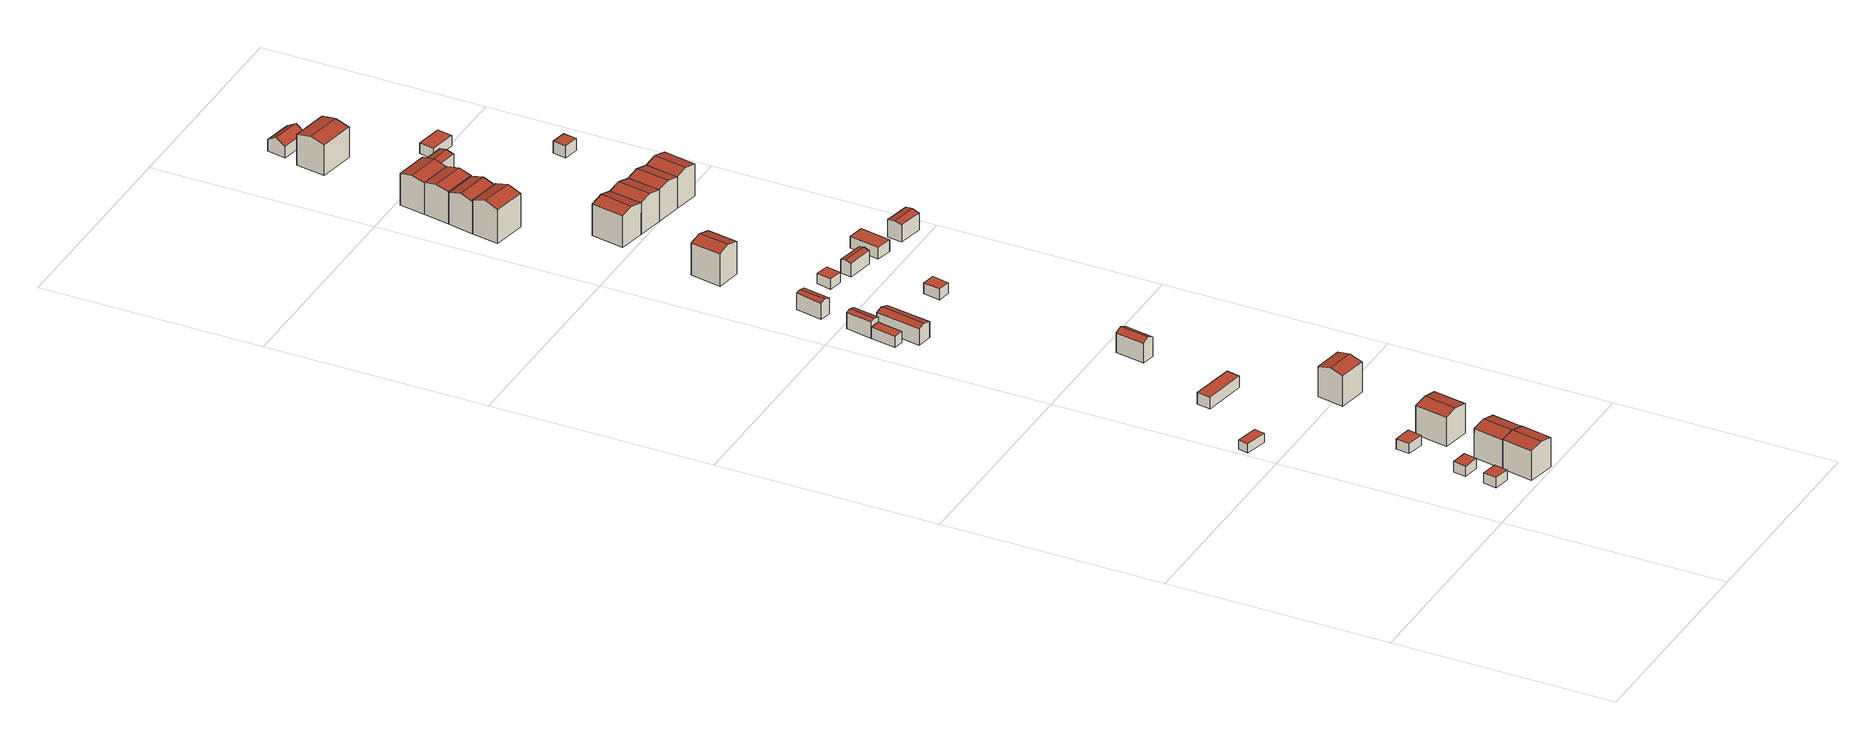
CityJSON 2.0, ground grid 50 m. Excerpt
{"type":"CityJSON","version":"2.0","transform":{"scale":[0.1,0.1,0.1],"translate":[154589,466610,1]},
"CityObjects":{
"building1":{"type":"Building","attributes":{"b3_dak_type":"slanted","b3_extrusie":"standard","b3_h_dak_50p":4.02,"b3_h_dak_70p":4.11,"b3_h_dak_max":4.27,"b3_h_dak_min":3.74,"b3_h_maaiveld":1.66,"b3_is_glas_dak":false,"b3_kas_warenhuis":false,"b3_kwaliteitsindicator":true,"b3_mutatie_ahn3_ahn4":false,"b3_mutatie_ahn4_ahn5":false,"b3_n_nok":0,"b3_n_vlakken":1,"b3_opp_buitenmuur":31.86,"b3_opp_dak_plat":0,"b3_opp_dak_schuin":11.57,"b3_opp_grond":11.4,"b3_opp_scheidingsmuur":0,"b3_rmse_lod12":0.226,"b3_rmse_lod13":0.226,"b3_rmse_lod22":0.213,"b3_t_run":9,"b3_val3dity_lod12":"[]","b3_val3dity_lod13":"[]","b3_val3dity_lod22":"[]","b3_volume_lod12":27.75,"b3_volume_lod13":27.75,"b3_volume_lod22":26.78,"geconstateerd":false,"oorspronkelijkbouwjaar":1959,"status":"Pand in gebruik"},"children":["building1-1"]},
"building1-1":{"type":"BuildingPart","parents":["building1"],"geometry":[{"type":"Solid","lod":"2.2","boundaries":[[[[0,1,2,3]],[[4,5,6,7]],[[7,6,1,0]],[[6,5,2,1]],[[5,4,3,2]],[[4,7,0,3]]]],"semantics":{"surfaces":[{"type":"GroundSurface"},{"type":"RoofSurface"},{"type":"WallSurface"}],"values":[[0,1,2,2,2,2]]}}]},
"building2":{"type":"Building","attributes":{"b3_dak_type":"slanted","b3_extrusie":"standard","b3_h_dak_50p":3.97,"b3_h_dak_70p":4.08,"b3_h_dak_max":4.23,"b3_h_dak_min":3.69,"b3_h_maaiveld":1.65,"b3_is_glas_dak":false,"b3_kas_warenhuis":false,"b3_kwaliteitsindicator":true,"b3_mutatie_ahn3_ahn4":false,"b3_mutatie_ahn4_ahn5":false,"b3_n_nok":0,"b3_n_vlakken":1,"b3_opp_buitenmuur":30.79,"b3_opp_dak_plat":0,"b3_opp_dak_schuin":11.18,"b3_opp_grond":10.98,"b3_opp_scheidingsmuur":0,"b3_rmse_lod12":0.178,"b3_rmse_lod13":0.178,"b3_rmse_lod22":0.0162,"b3_t_run":7,"b3_val3dity_lod12":"[]","b3_val3dity_lod13":"[]","b3_val3dity_lod22":"[]","b3_volume_lod12":26.51,"b3_volume_lod13":26.51,"b3_volume_lod22":25.34,"geconstateerd":false,"oorspronkelijkbouwjaar":1959,"status":"Pand in gebruik"},"children":["building2-1"]},
"building2-1":{"type":"BuildingPart","parents":["building2"],"geometry":[{"type":"Solid","lod":"2.2","boundaries":[[[[8,9,10,11]],[[12,13,14,15]],[[15,14,9,8]],[[14,13,10,9]],[[13,12,11,10]],[[12,15,8,11]]]],"semantics":{"surfaces":[{"type":"GroundSurface"},{"type":"RoofSurface"},{"type":"WallSurface"}],"values":[[0,1,2,2,2,2]]}}]},
"building3":{"type":"Building","attributes":{"b3_bag_bag_overlap":0,"b3_dak_type":"horizontal","b3_extrusie":"standard","b3_h_dak_50p":3.64,"b3_h_dak_70p":3.66,"b3_h_dak_max":3.74,"b3_h_dak_min":3.58,"b3_h_maaiveld":1.56,"b3_is_glas_dak":false,"b3_kas_warenhuis":false,"b3_kwaliteitsindicator":true,"b3_mutatie_ahn3_ahn4":false,"b3_mutatie_ahn4_ahn5":false,"b3_n_nok":0,"b3_n_vlakken":1,"b3_opp_buitenmuur":27.22,"b3_opp_dak_plat":12.29,"b3_opp_dak_schuin":0,"b3_opp_grond":12.29,"b3_opp_scheidingsmuur":4.21,"b3_rmse_lod12":0.0369,"b3_rmse_lod13":0.0369,"b3_rmse_lod22":0.0192,"b3_t_run":8,"b3_val3dity_lod12":"[]","b3_val3dity_lod13":"[]","b3_val3dity_lod22":"[]","b3_volume_lod12":25.75,"b3_volume_lod13":25.75,"b3_volume_lod22":25.62,"geconstateerd":false,"oorspronkelijkbouwjaar":1959,"status":"Pand in gebruik"},"children":["building3-1"]},
"building3-1":{"type":"BuildingPart","parents":["building3"],"geometry":[{"type":"Solid","lod":"2.2","boundaries":[[[[16,17,18,19]],[[20,21,22,23]],[[23,22,17,16]],[[22,21,18,17]],[[21,20,19,18]],[[20,23,16,19]]]],"semantics":{"surfaces":[{"type":"GroundSurface"},{"type":"RoofSurface"},{"type":"WallSurface"}],"values":[[0,1,2,2,2,2]]}}]},
"building4":{"type":"Building","attributes":{"b3_bag_bag_overlap":0,"b3_bouwlagen":2,"b3_dak_type":"slanted","b3_extrusie":"standard","b3_h_dak_50p":8.12,"b3_h_dak_70p":8.47,"b3_h_dak_max":9.03,"b3_h_dak_min":7.23,"b3_h_maaiveld":1.63,"b3_h_nok":9.03,"b3_is_glas_dak":false,"b3_kas_warenhuis":false,"b3_kwaliteitsindicator":true,"b3_mutatie_ahn3_ahn4":false,"b3_mutatie_ahn4_ahn5":false,"b3_n_nok":1,"b3_n_vlakken":2,"b3_opp_buitenmuur":81.17,"b3_opp_dak_plat":0,"b3_opp_dak_schuin":52.08,"b3_opp_grond":45.27,"b3_opp_scheidingsmuur":81.74,"b3_rmse_lod12":0.643,"b3_rmse_lod13":0.643,"b3_rmse_lod22":0.0943,"b3_t_run":25,"b3_val3dity_lod12":"[]","b3_val3dity_lod13":"[]","b3_val3dity_lod22":"[]","b3_volume_lod12":310.01,"b3_volume_lod13":310.01,"b3_volume_lod22":294.88,"geconstateerd":false,"oorspronkelijkbouwjaar":1959,"status":"Pand in gebruik"},"children":["building4-1"]},
"building4-1":{"type":"BuildingPart","parents":["building4"],"geometry":[{"type":"Solid","lod":"2.2","boundaries":[[[[24,25,26,27]],[[28,29,30,25,24]],[[31,30,29,32]],[[30,31,26,25]],[[31,32,33,27,26]],[[28,33,32,29]],[[33,28,24,27]]]],"semantics":{"surfaces":[{"type":"GroundSurface"},{"type":"WallSurface"},{"type":"RoofSurface"}],"values":[[0,1,2,1,1,2,1]]}}]},
"building5":{"type":"Building","attributes":{"b3_bag_bag_overlap":0,"b3_bouwlagen":2,"b3_dak_type":"slanted","b3_extrusie":"standard","b3_h_dak_50p":8.11,"b3_h_dak_70p":8.45,"b3_h_dak_max":9.03,"b3_h_dak_min":7.23,"b3_h_maaiveld":1.61,"b3_h_nok":9.04,"b3_is_glas_dak":false,"b3_kas_warenhuis":false,"b3_kwaliteitsindicator":true,"b3_mutatie_ahn3_ahn4":false,"b3_mutatie_ahn4_ahn5":false,"b3_n_nok":1,"b3_n_vlakken":2,"b3_opp_buitenmuur":80.81,"b3_opp_dak_plat":0,"b3_opp_dak_schuin":51.84,"b3_opp_grond":45.05,"b3_opp_scheidingsmuur":82.09,"b3_rmse_lod12":0.627,"b3_rmse_lod13":0.627,"b3_rmse_lod22":0.0916,"b3_t_run":21,"b3_val3dity_lod12":"[]","b3_val3dity_lod13":"[]","b3_val3dity_lod22":"[]","b3_volume_lod12":308,"b3_volume_lod13":308,"b3_volume_lod22":294.17,"geconstateerd":false,"oorspronkelijkbouwjaar":1959,"status":"Pand in gebruik"},"children":["building5-1"]},
"building5-1":{"type":"BuildingPart","parents":["building5"],"geometry":[{"type":"Solid","lod":"2.2","boundaries":[[[[27,26,34,35]],[[36,32,37,26,27]],[[38,37,32,39]],[[37,38,34,26]],[[38,39,40,35,34]],[[36,40,39,32]],[[40,36,27,35]]]],"semantics":{"surfaces":[{"type":"GroundSurface"},{"type":"WallSurface"},{"type":"RoofSurface"}],"values":[[0,1,2,1,1,2,1]]}}]},
"building6":{"type":"Building","attributes":{"b3_dak_type":"slanted","b3_extrusie":"standard","b3_h_dak_50p":3.96,"b3_h_dak_70p":4.09,"b3_h_dak_max":4.26,"b3_h_dak_min":3.69,"b3_h_maaiveld":1.68,"b3_is_glas_dak":false,"b3_kas_warenhuis":false,"b3_kwaliteitsindicator":true,"b3_mutatie_ahn3_ahn4":false,"b3_mutatie_ahn4_ahn5":false,"b3_n_nok":0,"b3_n_vlakken":1,"b3_opp_buitenmuur":33.01,"b3_opp_dak_plat":0,"b3_opp_dak_schuin":12.86,"b3_opp_grond":12.65,"b3_opp_scheidingsmuur":0,"b3_rmse_lod12":0.2,"b3_rmse_lod13":0.2,"b3_rmse_lod22":0.0293,"b3_t_run":8,"b3_val3dity_lod12":"[]","b3_val3dity_lod13":"[]","b3_val3dity_lod22":"[]","b3_volume_lod12":30.29,"b3_volume_lod13":30.29,"b3_volume_lod22":29.19,"geconstateerd":false,"oorspronkelijkbouwjaar":1959,"status":"Pand in gebruik"},"children":["building6-1"]},
"building6-1":{"type":"BuildingPart","parents":["building6"],"geometry":[{"type":"Solid","lod":"2.2","boundaries":[[[[41,42,43,44]],[[45,46,47,48]],[[48,47,42,41]],[[47,46,43,42]],[[46,45,44,43]],[[45,48,41,44]]]],"semantics":{"surfaces":[{"type":"GroundSurface"},{"type":"RoofSurface"},{"type":"WallSurface"}],"values":[[0,1,2,2,2,2]]}}]},
"building7":{"type":"Building","attributes":{"b3_bag_bag_overlap":0,"b3_bouwlagen":2,"b3_dak_type":"slanted","b3_extrusie":"standard","b3_h_dak_50p":8.13,"b3_h_dak_70p":8.48,"b3_h_dak_max":9.04,"b3_h_dak_min":7.24,"b3_h_maaiveld":1.64,"b3_h_nok":9.06,"b3_is_glas_dak":false,"b3_kas_warenhuis":false,"b3_kwaliteitsindicator":true,"b3_mutatie_ahn3_ahn4":false,"b3_mutatie_ahn4_ahn5":false,"b3_n_nok":1,"b3_n_vlakken":2,"b3_opp_buitenmuur":84.87,"b3_opp_dak_plat":0,"b3_opp_dak_schuin":54.96,"b3_opp_grond":47.65,"b3_opp_scheidingsmuur":81.91,"b3_rmse_lod12":0.637,"b3_rmse_lod13":0.637,"b3_rmse_lod22":0.106,"b3_t_run":29,"b3_val3dity_lod12":"[]","b3_val3dity_lod13":"[]","b3_val3dity_lod22":"[]","b3_volume_lod12":325.35,"b3_volume_lod13":325.35,"b3_volume_lod22":310.07,"geconstateerd":false,"oorspronkelijkbouwjaar":1959,"status":"Pand in gebruik"},"children":["building7-1"]},
"building7-1":{"type":"BuildingPart","parents":["building7"],"geometry":[{"type":"Solid","lod":"2.2","boundaries":[[[[49,50,51,52]],[[53,54,55,50,49]],[[56,55,54,57]],[[55,56,51,50]],[[56,57,58,52,51]],[[53,58,57,54]],[[58,53,49,52]]]],"semantics":{"surfaces":[{"type":"GroundSurface"},{"type":"WallSurface"},{"type":"RoofSurface"}],"values":[[0,1,2,1,1,2,1]]}}]},
"building8":{"type":"Building","attributes":{"b3_bag_bag_overlap":0,"b3_dak_type":"horizontal","b3_extrusie":"standard","b3_h_dak_50p":4.29,"b3_h_dak_70p":4.3,"b3_h_dak_max":4.33,"b3_h_dak_min":4.25,"b3_h_maaiveld":1.56,"b3_is_glas_dak":false,"b3_kas_warenhuis":false,"b3_kwaliteitsindicator":true,"b3_mutatie_ahn3_ahn4":false,"b3_mutatie_ahn4_ahn5":false,"b3_n_nok":0,"b3_n_vlakken":1,"b3_opp_buitenmuur":44.64,"b3_opp_dak_plat":30.68,"b3_opp_dak_schuin":0,"b3_opp_grond":30.68,"b3_opp_scheidingsmuur":26.46,"b3_rmse_lod12":0.019,"b3_rmse_lod13":0.019,"b3_rmse_lod22":0.013,"b3_t_run":20,"b3_val3dity_lod12":"[]","b3_val3dity_lod13":"[]","b3_val3dity_lod22":"[]","b3_volume_lod12":84.01,"b3_volume_lod13":84.01,"b3_volume_lod22":83.79,"geconstateerd":false,"oorspronkelijkbouwjaar":1961,"status":"Pand in gebruik"},"children":["building8-1"]},
"building8-1":{"type":"BuildingPart","parents":["building8"],"geometry":[{"type":"Solid","lod":"2.2","boundaries":[[[[59,60,61,62]],[[63,64,65,66]],[[66,65,60,59]],[[65,64,61,60]],[[64,63,62,61]],[[63,66,59,62]]]],"semantics":{"surfaces":[{"type":"GroundSurface"},{"type":"RoofSurface"},{"type":"WallSurface"}],"values":[[0,1,2,2,2,2]]}}]},
"building9":{"type":"Building","attributes":{"b3_bag_bag_overlap":0,"b3_bouwlagen":2,"b3_dak_type":"slanted","b3_extrusie":"standard","b3_h_dak_50p":8.37,"b3_h_dak_70p":8.79,"b3_h_dak_max":9.48,"b3_h_dak_min":7.32,"b3_h_maaiveld":1.66,"b3_h_nok":9.49,"b3_is_glas_dak":false,"b3_kas_warenhuis":false,"b3_kwaliteitsindicator":true,"b3_mutatie_ahn3_ahn4":false,"b3_mutatie_ahn4_ahn5":false,"b3_n_nok":1,"b3_n_vlakken":2,"b3_opp_buitenmuur":68.77,"b3_opp_dak_plat":0,"b3_opp_dak_schuin":48.36,"b3_opp_grond":40.14,"b3_opp_scheidingsmuur":88.37,"b3_rmse_lod12":0.784,"b3_rmse_lod13":0.784,"b3_rmse_lod22":0.128,"b3_t_run":25,"b3_val3dity_lod12":"[]","b3_val3dity_lod13":"[]","b3_val3dity_lod22":"[]","b3_volume_lod12":286.3,"b3_volume_lod13":286.3,"b3_volume_lod22":270.02,"geconstateerd":false,"oorspronkelijkbouwjaar":1961,"status":"Pand in gebruik"},"children":["building9-1"]},
"building9-1":{"type":"BuildingPart","parents":["building9"],"geometry":[{"type":"Solid","lod":"2.2","boundaries":[[[[67,68,69,70]],[[71,72,73,74]],[[72,71,68,67]],[[71,74,75,69,68]],[[76,75,74,73]],[[75,76,70,69]],[[76,73,72,67,70]]]],"semantics":{"surfaces":[{"type":"GroundSurface"},{"type":"RoofSurface"},{"type":"WallSurface"}],"values":[[0,1,2,2,1,2,2]]}}]},
"building10":{"type":"Building","attributes":{"b3_bag_bag_overlap":0,"b3_dak_type":"horizontal","b3_extrusie":"standard","b3_h_dak_50p":4.17,"b3_h_dak_70p":4.17,"b3_h_dak_max":4.21,"b3_h_dak_min":4.08,"b3_h_maaiveld":1.63,"b3_is_glas_dak":false,"b3_kas_warenhuis":false,"b3_kwaliteitsindicator":true,"b3_mutatie_ahn3_ahn4":false,"b3_mutatie_ahn4_ahn5":false,"b3_n_nok":0,"b3_n_vlakken":1,"b3_opp_buitenmuur":35.7,"b3_opp_dak_plat":13.69,"b3_opp_dak_schuin":0,"b3_opp_grond":13.69,"b3_opp_scheidingsmuur":5.94,"b3_rmse_lod12":0.0289,"b3_rmse_lod13":0.0289,"b3_rmse_lod22":0.0261,"b3_t_run":8,"b3_val3dity_lod12":"[]","b3_val3dity_lod13":"[]","b3_val3dity_lod22":"[]","b3_volume_lod12":34.82,"b3_volume_lod13":34.82,"b3_volume_lod22":34.68,"geconstateerd":false,"oorspronkelijkbouwjaar":1957,"status":"Pand in gebruik"},"children":["building10-1"]},
"building10-1":{"type":"BuildingPart","parents":["building10"],"geometry":[{"type":"Solid","lod":"2.2","boundaries":[[[[77,78,79,80]],[[81,82,83,84]],[[84,83,78,77]],[[83,82,79,78]],[[82,81,80,79]],[[81,84,77,80]]]],"semantics":{"surfaces":[{"type":"GroundSurface"},{"type":"RoofSurface"},{"type":"WallSurface"}],"values":[[0,1,2,2,2,2]]}}]},
"building11":{"type":"Building","attributes":{"b3_bag_bag_overlap":0,"b3_dak_type":"slanted","b3_extrusie":"standard","b3_h_dak_50p":5.12,"b3_h_dak_70p":5.39,"b3_h_dak_max":5.8,"b3_h_dak_min":4.45,"b3_h_maaiveld":1.63,"b3_h_nok":5.86,"b3_is_glas_dak":false,"b3_kas_warenhuis":false,"b3_kwaliteitsindicator":true,"b3_mutatie_ahn3_ahn4":false,"b3_mutatie_ahn4_ahn5":false,"b3_n_nok":1,"b3_n_vlakken":2,"b3_opp_buitenmuur":44.69,"b3_opp_dak_plat":0,"b3_opp_dak_schuin":22.51,"b3_opp_grond":14.26,"b3_opp_scheidingsmuur":5.94,"b3_rmse_lod12":0.496,"b3_rmse_lod13":0.496,"b3_rmse_lod22":0.103,"b3_t_run":13,"b3_val3dity_lod12":"[]","b3_val3dity_lod13":"[]","b3_val3dity_lod22":"[]","b3_volume_lod12":53.62,"b3_volume_lod13":53.62,"b3_volume_lod22":50.21,"geconstateerd":false,"oorspronkelijkbouwjaar":1957,"status":"Pand in gebruik"},"children":["building11-1"]},
"building11-1":{"type":"BuildingPart","parents":["building11"],"geometry":[{"type":"Solid","lod":"2.2","boundaries":[[[[85,80,79,86]],[[87,88,89,90]],[[88,87,80,85]],[[87,90,91,79,80]],[[92,91,90,89]],[[91,92,86,79]],[[92,89,88,85,86]]]],"semantics":{"surfaces":[{"type":"GroundSurface"},{"type":"RoofSurface"},{"type":"WallSurface"}],"values":[[0,1,2,2,1,2,2]]}}]},
"building12":{"type":"Building","attributes":{"b3_bag_bag_overlap":0,"b3_dak_type":"slanted","b3_extrusie":"standard","b3_h_dak_50p":5.75,"b3_h_dak_70p":6.26,"b3_h_dak_max":7.01,"b3_h_dak_min":4.57,"b3_h_maaiveld":1.67,"b3_h_nok":7.06,"b3_is_glas_dak":false,"b3_kas_warenhuis":false,"b3_kwaliteitsindicator":true,"b3_mutatie_ahn3_ahn4":false,"b3_mutatie_ahn4_ahn5":false,"b3_n_nok":1,"b3_n_vlakken":2,"b3_opp_buitenmuur":45.11,"b3_opp_dak_plat":0,"b3_opp_dak_schuin":25.13,"b3_opp_grond":20.17,"b3_opp_scheidingsmuur":27.73,"b3_rmse_lod12":0.872,"b3_rmse_lod13":0.872,"b3_rmse_lod22":0.0153,"b3_t_run":12,"b3_val3dity_lod12":"[]","b3_val3dity_lod13":"[]","b3_val3dity_lod22":"[]","b3_volume_lod12":92.45,"b3_volume_lod13":92.45,"b3_volume_lod22":83.16,"geconstateerd":false,"oorspronkelijkbouwjaar":1961,"status":"Pand in gebruik"},"children":["building12-1"]},
"building12-1":{"type":"BuildingPart","parents":["building12"],"geometry":[{"type":"Solid","lod":"2.2","boundaries":[[[[93,94,95,96]],[[97,98,99,100]],[[98,97,94,93]],[[97,100,101,95,94]],[[102,101,100,99]],[[101,102,96,95]],[[102,99,98,93,96]]]],"semantics":{"surfaces":[{"type":"GroundSurface"},{"type":"RoofSurface"},{"type":"WallSurface"}],"values":[[0,1,2,2,1,2,2]]}}]},
"building13":{"type":"Building","attributes":{"b3_dak_type":"slanted","b3_extrusie":"standard","b3_h_dak_50p":5.08,"b3_h_dak_70p":5.41,"b3_h_dak_max":5.89,"b3_h_dak_min":4.25,"b3_h_maaiveld":1.64,"b3_h_nok":5.91,"b3_is_glas_dak":false,"b3_kas_warenhuis":false,"b3_kwaliteitsindicator":true,"b3_mutatie_ahn3_ahn4":false,"b3_mutatie_ahn4_ahn5":false,"b3_n_nok":1,"b3_n_vlakken":2,"b3_opp_buitenmuur":77.94,"b3_opp_dak_plat":0,"b3_opp_dak_schuin":50.04,"b3_opp_grond":36,"b3_opp_scheidingsmuur":0,"b3_rmse_lod12":0.579,"b3_rmse_lod13":0.579,"b3_rmse_lod22":0.11,"b3_t_run":28,"b3_val3dity_lod12":"[]","b3_val3dity_lod13":"[]","b3_val3dity_lod22":"[]","b3_volume_lod12":135.29,"b3_volume_lod13":135.29,"b3_volume_lod22":123.62,"geconstateerd":false,"oorspronkelijkbouwjaar":1961,"status":"Pand in gebruik"},"children":["building13-1"]},
"building13-1":{"type":"BuildingPart","parents":["building13"],"geometry":[{"type":"Solid","lod":"2.2","boundaries":[[[[103,104,105,106]],[[107,108,109,110]],[[108,107,104,103]],[[107,110,111,105,104]],[[112,111,110,109]],[[111,112,106,105]],[[112,109,108,103,106]]]],"semantics":{"surfaces":[{"type":"GroundSurface"},{"type":"RoofSurface"},{"type":"WallSurface"}],"values":[[0,1,2,2,1,2,2]]}}]},
"building14":{"type":"Building","attributes":{"b3_bag_bag_overlap":0,"b3_dak_type":"slanted","b3_extrusie":"standard","b3_h_dak_50p":5.15,"b3_h_dak_70p":5.42,"b3_h_dak_max":5.9,"b3_h_dak_min":4.38,"b3_h_maaiveld":1.57,"b3_h_nok":5.92,"b3_is_glas_dak":false,"b3_kas_warenhuis":false,"b3_kwaliteitsindicator":true,"b3_mutatie_ahn3_ahn4":false,"b3_mutatie_ahn4_ahn5":false,"b3_n_nok":1,"b3_n_vlakken":2,"b3_opp_buitenmuur":44.45,"b3_opp_dak_plat":0,"b3_opp_dak_schuin":25.13,"b3_opp_grond":15.68,"b3_opp_scheidingsmuur":7.81,"b3_rmse_lod12":0.536,"b3_rmse_lod13":0.536,"b3_rmse_lod22":0.0187,"b3_t_run":14,"b3_val3dity_lod12":"[]","b3_val3dity_lod13":"[]","b3_val3dity_lod22":"[]","b3_volume_lod12":60.49,"b3_volume_lod13":60.49,"b3_volume_lod22":55.67,"geconstateerd":false,"oorspronkelijkbouwjaar":2010,"status":"Pand in gebruik"},"children":["building14-1"]},
"building14-1":{"type":"BuildingPart","parents":["building14"],"geometry":[{"type":"Solid","lod":"2.2","boundaries":[[[[113,114,115,116]],[[117,118,119,120]],[[118,117,114,113]],[[117,120,121,115,114]],[[122,121,120,119]],[[121,122,116,115]],[[122,119,118,113,116]]]],"semantics":{"surfaces":[{"type":"GroundSurface"},{"type":"RoofSurface"},{"type":"WallSurface"}],"values":[[0,1,2,2,1,2,2]]}}]},
"building15":{"type":"Building","attributes":{"b3_bag_bag_overlap":0,"b3_bouwlagen":3,"b3_dak_type":"slanted","b3_extrusie":"standard","b3_h_dak_50p":8.49,"b3_h_dak_70p":9.2,"b3_h_dak_max":9.88,"b3_h_dak_min":7.26,"b3_h_maaiveld":1.56,"b3_h_nok":9.89,"b3_is_glas_dak":false,"b3_kas_warenhuis":false,"b3_kwaliteitsindicator":true,"b3_mutatie_ahn3_ahn4":false,"b3_mutatie_ahn4_ahn5":false,"b3_n_nok":2,"b3_n_vlakken":3,"b3_opp_buitenmuur":76.75,"b3_opp_dak_plat":0,"b3_opp_dak_schuin":50.04,"b3_opp_grond":39.81,"b3_opp_scheidingsmuur":93.85,"b3_rmse_lod12":1.07,"b3_rmse_lod13":1.07,"b3_rmse_lod22":0.0964,"b3_t_run":20,"b3_val3dity_lod12":"[]","b3_val3dity_lod13":"[]","b3_val3dity_lod22":"[]","b3_volume_lod12":304.7,"b3_volume_lod13":304.7,"b3_volume_lod22":278.72,"geconstateerd":false,"oorspronkelijkbouwjaar":1956,"status":"Pand in gebruik"},"children":["building15-1"]},
"building15-1":{"type":"BuildingPart","parents":["building15"],"geometry":[{"type":"Solid","lod":"2.2","boundaries":[[[[123,124,125,126]],[[127,128,129,130]],[[128,127,124,123]],[[127,130,131,125,124]],[[132,131,130,129]],[[131,132,126,125]],[[132,129,128,123,126]]]],"semantics":{"surfaces":[{"type":"GroundSurface"},{"type":"RoofSurface"},{"type":"WallSurface"}],"values":[[0,1,2,2,1,2,2]]}}]},
"building16":{"type":"Building","attributes":{"b3_dak_type":"slanted","b3_extrusie":"standard","b3_h_dak_50p":4.15,"b3_h_dak_70p":4.29,"b3_h_dak_max":4.52,"b3_h_dak_min":3.79,"b3_h_maaiveld":1.76,"b3_is_glas_dak":false,"b3_kas_warenhuis":false,"b3_kwaliteitsindicator":true,"b3_mutatie_ahn3_ahn4":false,"b3_mutatie_ahn4_ahn5":false,"b3_n_nok":0,"b3_n_vlakken":1,"b3_opp_buitenmuur":33.57,"b3_opp_dak_plat":0,"b3_opp_dak_schuin":12.36,"b3_opp_grond":12.15,"b3_opp_scheidingsmuur":0,"b3_rmse_lod12":0.244,"b3_rmse_lod13":0.244,"b3_rmse_lod22":0.0157,"b3_t_run":11,"b3_val3dity_lod12":"[]","b3_val3dity_lod13":"[]","b3_val3dity_lod22":"[]","b3_volume_lod12":30.62,"b3_volume_lod13":30.62,"b3_volume_lod22":28.98,"geconstateerd":false,"oorspronkelijkbouwjaar":1961,"status":"Pand in gebruik"},"children":["building16-1"]},
"building16-1":{"type":"BuildingPart","parents":["building16"],"geometry":[{"type":"Solid","lod":"2.2","boundaries":[[[[133,134,135,136]],[[137,138,139,140]],[[140,139,134,133]],[[139,138,135,134]],[[138,137,136,135]],[[137,140,133,136]]]],"semantics":{"surfaces":[{"type":"GroundSurface"},{"type":"RoofSurface"},{"type":"WallSurface"}],"values":[[0,1,2,2,2,2]]}}]},
"building17":{"type":"Building","attributes":{"b3_dak_type":"slanted","b3_extrusie":"standard","b3_h_dak_50p":3.84,"b3_h_dak_70p":4,"b3_h_dak_max":4.2,"b3_h_dak_min":3.49,"b3_h_maaiveld":1.6,"b3_h_nok":4.18,"b3_is_glas_dak":false,"b3_kas_warenhuis":false,"b3_kwaliteitsindicator":true,"b3_mutatie_ahn3_ahn4":false,"b3_mutatie_ahn4_ahn5":false,"b3_n_nok":1,"b3_n_vlakken":2,"b3_opp_buitenmuur":30.74,"b3_opp_dak_plat":0,"b3_opp_dak_schuin":11.26,"b3_opp_grond":10.82,"b3_opp_scheidingsmuur":0,"b3_rmse_lod12":0.268,"b3_rmse_lod13":0.268,"b3_rmse_lod22":0.189,"b3_t_run":6,"b3_val3dity_lod12":"[]","b3_val3dity_lod13":"[]","b3_val3dity_lod22":"[]","b3_volume_lod12":25.69,"b3_volume_lod13":25.69,"b3_volume_lod22":25.25,"geconstateerd":false,"oorspronkelijkbouwjaar":1999,"status":"Pand in gebruik"},"children":["building17-1"]},
"building17-1":{"type":"BuildingPart","parents":["building17"],"geometry":[{"type":"Solid","lod":"2.2","boundaries":[[[[141,142,143,144]],[[145,146,147,148]],[[148,147,142,141]],[[147,146,143,142]],[[146,145,144,143]],[[145,148,141,144]]]],"semantics":{"surfaces":[{"type":"GroundSurface"},{"type":"RoofSurface"},{"type":"WallSurface"}],"values":[[0,1,2,2,2,2]]}}]},
"building18":{"type":"Building","attributes":{"b3_dak_type":"slanted","b3_extrusie":"standard","b3_h_dak_50p":4.61,"b3_h_dak_70p":4.76,"b3_h_dak_max":4.96,"b3_h_dak_min":4.26,"b3_h_maaiveld":1.62,"b3_h_nok":4.96,"b3_is_glas_dak":false,"b3_kas_warenhuis":false,"b3_kwaliteitsindicator":true,"b3_mutatie_ahn3_ahn4":true,"b3_mutatie_ahn4_ahn5":false,"b3_n_nok":1,"b3_n_vlakken":2,"b3_opp_buitenmuur":47.1,"b3_opp_dak_plat":0,"b3_opp_dak_schuin":17.62,"b3_opp_grond":15.4,"b3_opp_scheidingsmuur":0,"b3_rmse_lod12":0.255,"b3_rmse_lod13":0.255,"b3_rmse_lod22":0.0114,"b3_t_run":10,"b3_val3dity_lod12":"[]","b3_val3dity_lod13":"[]","b3_val3dity_lod22":"[]","b3_volume_lod12":48.23,"b3_volume_lod13":48.23,"b3_volume_lod22":46.04,"geconstateerd":false,"oorspronkelijkbouwjaar":2018,"status":"Pand in gebruik"},"children":["building18-1"]},
"building18-1":{"type":"BuildingPart","parents":["building18"],"geometry":[{"type":"Solid","lod":"2.2","boundaries":[[[[149,150,151,152]],[[153,154,155,150,149]],[[156,155,154,157]],[[155,156,151,150]],[[156,157,158,152,151]],[[153,158,157,154]],[[158,153,149,152]]]],"semantics":{"surfaces":[{"type":"GroundSurface"},{"type":"WallSurface"},{"type":"RoofSurface"}],"values":[[0,1,2,1,1,2,1]]}}]},
"building19":{"type":"Building","attributes":{"b3_bag_bag_overlap":0,"b3_bouwlagen":2,"b3_dak_type":"slanted","b3_extrusie":"standard","b3_h_dak_50p":8.76,"b3_h_dak_70p":9.46,"b3_h_dak_max":10.16,"b3_h_dak_min":7.28,"b3_h_maaiveld":1.45,"b3_h_nok":10.24,"b3_is_glas_dak":false,"b3_kas_warenhuis":false,"b3_kwaliteitsindicator":true,"b3_mutatie_ahn3_ahn4":false,"b3_mutatie_ahn4_ahn5":false,"b3_n_nok":2,"b3_n_vlakken":3,"b3_opp_buitenmuur":136.06,"b3_opp_dak_plat":0,"b3_opp_dak_schuin":65.64,"b3_opp_grond":47.19,"b3_opp_scheidingsmuur":52.77,"b3_rmse_lod12":1.32,"b3_rmse_lod13":1.32,"b3_rmse_lod22":0.343,"b3_t_run":30,"b3_val3dity_lod12":"[]","b3_val3dity_lod13":"[]","b3_val3dity_lod22":"[]","b3_volume_lod12":377.02,"b3_volume_lod13":377.02,"b3_volume_lod22":341.44,"geconstateerd":false,"oorspronkelijkbouwjaar":1957,"status":"Pand in gebruik"},"children":["building19-1"]},
"building19-1":{"type":"BuildingPart","parents":["building19"],"geometry":[{"type":"Solid","lod":"2.2","boundaries":[[[[159,160,161,162]],[[163,164,165,160,159]],[[166,165,164,167]],[[165,166,161,160]],[[166,167,168,162,161]],[[163,168,167,164]],[[168,163,159,162]]]],"semantics":{"surfaces":[{"type":"GroundSurface"},{"type":"WallSurface"},{"type":"RoofSurface"}],"values":[[0,1,2,1,1,2,1]]}}]},
"building20":{"type":"Building","attributes":{"b3_bag_bag_overlap":0,"b3_bouwlagen":2,"b3_dak_type":"slanted","b3_extrusie":"standard","b3_h_dak_50p":8.49,"b3_h_dak_70p":8.98,"b3_h_dak_max":9.6,"b3_h_dak_min":7.34,"b3_h_maaiveld":1.5,"b3_h_nok":9.64,"b3_is_glas_dak":false,"b3_kas_warenhuis":false,"b3_kwaliteitsindicator":true,"b3_mutatie_ahn3_ahn4":false,"b3_mutatie_ahn4_ahn5":false,"b3_n_nok":1,"b3_n_vlakken":2,"b3_opp_buitenmuur":70.52,"b3_opp_dak_plat":0,"b3_opp_dak_schuin":54.33,"b3_opp_grond":45.97,"b3_opp_scheidingsmuur":104.96,"b3_rmse_lod12":0.865,"b3_rmse_lod13":0.865,"b3_rmse_lod22":0.178,"b3_t_run":20,"b3_val3dity_lod12":"[]","b3_val3dity_lod13":"[]","b3_val3dity_lod22":"[]","b3_volume_lod12":342.15,"b3_volume_lod13":342.15,"b3_volume_lod22":319.81,"geconstateerd":false,"oorspronkelijkbouwjaar":1957,"status":"Pand in gebruik"},"children":["building20-1"]},
"building20-1":{"type":"BuildingPart","parents":["building20"],"geometry":[{"type":"Solid","lod":"2.2","boundaries":[[[[169,170,171,172]],[[173,174,175,170,169]],[[176,175,174,177]],[[175,176,171,170]],[[176,177,178,172,171]],[[173,178,177,174]],[[178,173,169,172]]]],"semantics":{"surfaces":[{"type":"GroundSurface"},{"type":"WallSurface"},{"type":"RoofSurface"}],"values":[[0,1,2,1,1,2,1]]}}]},
"building21":{"type":"Building","attributes":{"b3_bag_bag_overlap":0,"b3_bouwlagen":2,"b3_dak_type":"slanted","b3_extrusie":"standard","b3_h_dak_50p":8.43,"b3_h_dak_70p":8.93,"b3_h_dak_max":9.59,"b3_h_dak_min":7.28,"b3_h_maaiveld":1.48,"b3_h_nok":9.67,"b3_is_glas_dak":false,"b3_kas_warenhuis":false,"b3_kwaliteitsindicator":true,"b3_mutatie_ahn3_ahn4":false,"b3_mutatie_ahn4_ahn5":false,"b3_n_nok":1,"b3_n_vlakken":2,"b3_opp_buitenmuur":69.9,"b3_opp_dak_plat":0,"b3_opp_dak_schuin":54.33,"b3_opp_grond":45.67,"b3_opp_scheidingsmuur":104.23,"b3_rmse_lod12":0.981,"b3_rmse_lod13":0.981,"b3_rmse_lod22":0.328,"b3_t_run":21,"b3_val3dity_lod12":"[]","b3_val3dity_lod13":"[]","b3_val3dity_lod22":"[]","b3_volume_lod12":338.54,"b3_volume_lod13":338.54,"b3_volume_lod22":316.83,"geconstateerd":false,"oorspronkelijkbouwjaar":1957,"status":"Pand in gebruik"},"children":["building21-1"]},
"building21-1":{"type":"BuildingPart","parents":["building21"],"geometry":[{"type":"Solid","lod":"2.2","boundaries":[[[[160,179,180,161]],[[181,182,183,179,160]],[[184,183,182,185]],[[183,184,180,179]],[[184,185,186,161,180]],[[181,186,185,182]],[[186,181,160,161]]]],"semantics":{"surfaces":[{"type":"GroundSurface"},{"type":"WallSurface"},{"type":"RoofSurface"}],"values":[[0,1,2,1,1,2,1]]}}]},
"building22":{"type":"Building","attributes":{"b3_dak_type":"horizontal","b3_extrusie":"standard","b3_h_dak_50p":4.29,"b3_h_dak_70p":4.3,"b3_h_dak_max":4.35,"b3_h_dak_min":4.22,"b3_h_maaiveld":1.63,"b3_is_glas_dak":false,"b3_kas_warenhuis":false,"b3_kwaliteitsindicator":true,"b3_mutatie_ahn3_ahn4":false,"b3_mutatie_ahn4_ahn5":false,"b3_n_nok":0,"b3_n_vlakken":1,"b3_opp_buitenmuur":57.08,"b3_opp_dak_plat":25.82,"b3_opp_dak_schuin":0,"b3_opp_grond":25.82,"b3_opp_scheidingsmuur":0,"b3_rmse_lod12":0.0261,"b3_rmse_lod13":0.0261,"b3_rmse_lod22":0.0241,"b3_t_run":20,"b3_val3dity_lod12":"[]","b3_val3dity_lod13":"[]","b3_val3dity_lod22":"[]","b3_volume_lod12":69.08,"b3_volume_lod13":69.08,"b3_volume_lod22":68.86,"geconstateerd":false,"oorspronkelijkbouwjaar":1956,"status":"Pand in gebruik"},"children":["building22-1"]},
"building22-1":{"type":"BuildingPart","parents":["building22"],"geometry":[{"type":"Solid","lod":"2.2","boundaries":[[[[187,188,189,190]],[[191,192,193,194]],[[194,193,188,187]],[[193,192,189,188]],[[192,191,190,189]],[[191,194,187,190]]]],"semantics":{"surfaces":[{"type":"GroundSurface"},{"type":"RoofSurface"},{"type":"WallSurface"}],"values":[[0,1,2,2,2,2]]}}]},
"building23":{"type":"Building","attributes":{"b3_bag_bag_overlap":0,"b3_bouwlagen":2,"b3_dak_type":"slanted","b3_extrusie":"standard","b3_h_dak_50p":8.49,"b3_h_dak_70p":9.06,"b3_h_dak_max":9.48,"b3_h_dak_min":7.16,"b3_h_maaiveld":1.48,"b3_h_nok":9.58,"b3_is_glas_dak":false,"b3_kas_warenhuis":false,"b3_kwaliteitsindicator":true,"b3_mutatie_ahn3_ahn4":false,"b3_mutatie_ahn4_ahn5":false,"b3_n_nok":1,"b3_n_vlakken":3,"b3_opp_buitenmuur":72.81,"b3_opp_dak_plat":5.87,"b3_opp_dak_schuin":50.12,"b3_opp_grond":45.44,"b3_opp_scheidingsmuur":103.21,"b3_rmse_lod12":1.09,"b3_rmse_lod13":1.09,"b3_rmse_lod22":0.322,"b3_t_run":33,"b3_val3dity_lod12":"[]","b3_val3dity_lod13":"[]","b3_val3dity_lod22":"[]","b3_volume_lod12":340.64,"b3_volume_lod13":340.64,"b3_volume_lod22":311.96,"geconstateerd":false,"oorspronkelijkbouwjaar":1957,"status":"Pand in gebruik"},"children":["building23-1"]},
"building23-1":{"type":"BuildingPart","parents":["building23"],"geometry":[{"type":"Solid","lod":"2.2","boundaries":[[[[180,179,195,196]],[[197,198,199,200]],[[198,197,179,180]],[[197,200,201,195,179]],[[202,201,200,199]],[[201,202,196,195]],[[202,199,198,180,196]]]],"semantics":{"surfaces":[{"type":"GroundSurface"},{"type":"RoofSurface"},{"type":"WallSurface"}],"values":[[0,1,2,2,1,2,2]]}}]},
"building24":{"type":"Building","attributes":{"b3_bag_bag_overlap":0,"b3_bouwlagen":2,"b3_dak_type":"slanted","b3_extrusie":"standard","b3_h_dak_50p":8.49,"b3_h_dak_70p":8.92,"b3_h_dak_max":9.55,"b3_h_dak_min":7.35,"b3_h_maaiveld":1.52,"b3_h_nok":9.61,"b3_is_glas_dak":false,"b3_kas_warenhuis":false,"b3_kwaliteitsindicator":true,"b3_mutatie_ahn3_ahn4":false,"b3_mutatie_ahn4_ahn5":false,"b3_n_nok":1,"b3_n_vlakken":3,"b3_opp_buitenmuur":69.74,"b3_opp_dak_plat":0,"b3_opp_dak_schuin":54.05,"b3_opp_grond":45.85,"b3_opp_scheidingsmuur":104.41,"b3_rmse_lod12":1.16,"b3_rmse_lod13":1.16,"b3_rmse_lod22":0.517,"b3_t_run":21,"b3_val3dity_lod12":"[]","b3_val3dity_lod13":"[]","b3_val3dity_lod22":"[]","b3_volume_lod12":338.17,"b3_volume_lod13":338.17,"b3_volume_lod22":316.91,"geconstateerd":false,"oorspronkelijkbouwjaar":1957,"status":"Pand in gebruik"},"children":["building24-1"]},
"building24-1":{"type":"BuildingPart","parents":["building24"],"geometry":[{"type":"Solid","lod":"2.2","boundaries":[[[[170,203,204,171]],[[175,205,206,203,170]],[[207,206,205,208]],[[206,207,204,203]],[[207,208,176,171,204]],[[175,176,208,205]],[[176,175,170,171]]]],"semantics":{"surfaces":[{"type":"GroundSurface"},{"type":"WallSurface"},{"type":"RoofSurface"}],"values":[[0,1,2,1,1,2,1]]}}]},
"building25":{"type":"Building","attributes":{"b3_bag_bag_overlap":0,"b3_bouwlagen":2,"b3_dak_type":"slanted","b3_extrusie":"standard","b3_h_dak_50p":8.41,"b3_h_dak_70p":8.91,"b3_h_dak_max":9.6,"b3_h_dak_min":7.26,"b3_h_maaiveld":1.48,"b3_h_nok":9.66,"b3_is_glas_dak":false,"b3_kas_warenhuis":false,"b3_kwaliteitsindicator":true,"b3_mutatie_ahn3_ahn4":false,"b3_mutatie_ahn4_ahn5":false,"b3_n_nok":1,"b3_n_vlakken":2,"b3_opp_buitenmuur":70.68,"b3_opp_dak_plat":0,"b3_opp_dak_schuin":54,"b3_opp_grond":45.36,"b3_opp_scheidingsmuur":102.98,"b3_rmse_lod12":0.848,"b3_rmse_lod13":0.848,"b3_rmse_lod22":0.0537,"b3_t_run":26,"b3_val3dity_lod12":"[]","b3_val3dity_lod13":"[]","b3_val3dity_lod22":"[]","b3_volume_lod12":336.87,"b3_volume_lod13":336.87,"b3_volume_lod22":314.95,"geconstateerd":false,"oorspronkelijkbouwjaar":1957,"status":"Pand in gebruik"},"children":["building25-1"]},
"building25-1":{"type":"BuildingPart","parents":["building25"],"geometry":[{"type":"Solid","lod":"2.2","boundaries":[[[[196,195,209,210]],[[211,212,213,214]],[[212,211,195,196]],[[211,214,215,209,195]],[[216,215,214,213]],[[215,216,210,209]],[[216,213,212,196,210]]]],"semantics":{"surfaces":[{"type":"GroundSurface"},{"type":"RoofSurface"},{"type":"WallSurface"}],"values":[[0,1,2,2,1,2,2]]}}]},
"building26":{"type":"Building","attributes":{"b3_dak_type":"slanted","b3_extrusie":"standard","b3_h_dak_50p":5.36,"b3_h_dak_70p":5.7,"b3_h_dak_max":6.11,"b3_h_dak_min":4.66,"b3_h_maaiveld":1.71,"b3_h_nok":6.13,"b3_is_glas_dak":false,"b3_kas_warenhuis":false,"b3_kwaliteitsindicator":true,"b3_mutatie_ahn3_ahn4":true,"b3_mutatie_ahn4_ahn5":false,"b3_n_nok":1,"b3_n_vlakken":2,"b3_opp_buitenmuur":59.18,"b3_opp_dak_plat":0,"b3_opp_dak_schuin":26.49,"b3_opp_grond":19.85,"b3_opp_scheidingsmuur":0,"b3_rmse_lod12":0.533,"b3_rmse_lod13":0.533,"b3_rmse_lod22":0.0419,"b3_t_run":11,"b3_val3dity_lod12":"[]","b3_val3dity_lod13":"[]","b3_val3dity_lod22":"[]","b3_volume_lod12":78.76,"b3_volume_lod13":78.76,"b3_volume_lod22":72.92,"geconstateerd":false,"oorspronkelijkbouwjaar":2019,"status":"Pand in gebruik"},"children":["building26-1"]},
"building26-1":{"type":"BuildingPart","parents":["building26"],"geometry":[{"type":"Solid","lod":"2.2","boundaries":[[[[217,218,219,220]],[[221,222,223,218,217]],[[224,223,222,225]],[[223,224,219,218]],[[224,225,226,220,219]],[[221,226,225,222]],[[226,221,217,220]]]],"semantics":{"surfaces":[{"type":"GroundSurface"},{"type":"WallSurface"},{"type":"RoofSurface"}],"values":[[0,1,2,1,1,2,1]]}}]},
"building27":{"type":"Building","attributes":{"b3_bag_bag_overlap":0,"b3_bouwlagen":2,"b3_dak_type":"slanted","b3_extrusie":"standard","b3_h_dak_50p":8.46,"b3_h_dak_70p":8.91,"b3_h_dak_max":9.56,"b3_h_dak_min":7.34,"b3_h_maaiveld":1.53,"b3_h_nok":9.61,"b3_is_glas_dak":false,"b3_kas_warenhuis":false,"b3_kwaliteitsindicator":true,"b3_mutatie_ahn3_ahn4":false,"b3_mutatie_ahn4_ahn5":false,"b3_n_nok":1,"b3_n_vlakken":3,"b3_opp_buitenmuur":69.79,"b3_opp_dak_plat":0,"b3_opp_dak_schuin":53.99,"b3_opp_grond":45.87,"b3_opp_scheidingsmuur":103.99,"b3_rmse_lod12":1.12,"b3_rmse_lod13":1.12,"b3_rmse_lod22":0.476,"b3_t_run":16,"b3_val3dity_lod12":"[]","b3_val3dity_lod13":"[]","b3_val3dity_lod22":"[]","b3_volume_lod12":337.42,"b3_volume_lod13":337.42,"b3_volume_lod22":316.21,"geconstateerd":false,"oorspronkelijkbouwjaar":1957,"status":"Pand in gebruik"},"children":["building27-1"]},
"building27-1":{"type":"BuildingPart","parents":["building27"],"geometry":[{"type":"Solid","lod":"2.2","boundaries":[[[[227,204,203,228]],[[229,230,207,204,227]],[[206,207,230,231]],[[207,206,203,204]],[[206,231,232,228,203]],[[229,232,231,230]],[[232,229,227,228]]]],"semantics":{"surfaces":[{"type":"GroundSurface"},{"type":"WallSurface"},{"type":"RoofSurface"}],"values":[[0,1,2,1,1,2,1]]}}]},
"building28":{"type":"Building","attributes":{"b3_bag_bag_overlap":0,"b3_bouwlagen":2,"b3_dak_type":"slanted","b3_extrusie":"standard","b3_h_dak_50p":8.43,"b3_h_dak_70p":8.9,"b3_h_dak_max":9.58,"b3_h_dak_min":7.34,"b3_h_maaiveld":1.44,"b3_h_nok":9.59,"b3_is_glas_dak":false,"b3_kas_warenhuis":false,"b3_kwaliteitsindicator":true,"b3_mutatie_ahn3_ahn4":false,"b3_mutatie_ahn4_ahn5":false,"b3_n_nok":1,"b3_n_vlakken":2,"b3_opp_buitenmuur":122.3,"b3_opp_dak_plat":0,"b3_opp_dak_schuin":53.33,"b3_opp_grond":45.17,"b3_opp_scheidingsmuur":51.94,"b3_rmse_lod12":0.793,"b3_rmse_lod13":0.793,"b3_rmse_lod22":0.027,"b3_t_run":22,"b3_val3dity_lod12":"[]","b3_val3dity_lod13":"[]","b3_val3dity_lod22":"[]","b3_volume_lod12":336.09,"b3_volume_lod13":336.09,"b3_volume_lod22":314.38,"geconstateerd":false,"oorspronkelijkbouwjaar":1957,"status":"Pand in gebruik"},"children":["building28-1"]},
"building28-1":{"type":"BuildingPart","parents":["building28"],"geometry":[{"type":"Solid","lod":"2.2","boundaries":[[[[233,234,235,236]],[[232,237,238,234,233]],[[239,238,237,240]],[[238,239,235,234]],[[239,240,229,236,235]],[[232,229,240,237]],[[229,232,233,236]]]],"semantics":{"surfaces":[{"type":"GroundSurface"},{"type":"WallSurface"},{"type":"RoofSurface"}],"values":[[0,1,2,1,1,2,1]]}}]},
"building29":{"type":"Building","attributes":{"b3_bag_bag_overlap":0,"b3_dak_type":"slanted","b3_extrusie":"standard","b3_h_dak_50p":4.6,"b3_h_dak_70p":4.87,"b3_h_dak_max":5.18,"b3_h_dak_min":3.85,"b3_h_maaiveld":1.47,"b3_h_nok":5.18,"b3_is_glas_dak":false,"b3_kas_warenhuis":false,"b3_kwaliteitsindicator":true,"b3_mutatie_ahn3_ahn4":false,"b3_mutatie_ahn4_ahn5":false,"b3_n_nok":1,"b3_n_vlakken":2,"b3_opp_buitenmuur":48.58,"b3_opp_dak_plat":0,"b3_opp_dak_schuin":29.73,"b3_opp_grond":24.39,"b3_opp_scheidingsmuur":7.88,"b3_rmse_lod12":0.447,"b3_rmse_lod13":0.447,"b3_rmse_lod22":0.0112,"b3_t_run":12,"b3_val3dity_lod12":"[]","b3_val3dity_lod13":"[]","b3_val3dity_lod22":"[]","b3_volume_lod12":81.88,"b3_volume_lod13":81.88,"b3_volume_lod22":75.12,"geconstateerd":false,"oorspronkelijkbouwjaar":1957,"status":"Pand in gebruik"},"children":["building29-1"]},
"building29-1":{"type":"BuildingPart","parents":["building29"],"geometry":[{"type":"Solid","lod":"2.2","boundaries":[[[[241,242,243,244]],[[245,246,247,248]],[[246,245,242,241]],[[245,248,249,243,242]],[[250,249,248,247]],[[249,250,244,243]],[[250,247,246,241,244]]]],"semantics":{"surfaces":[{"type":"GroundSurface"},{"type":"RoofSurface"},{"type":"WallSurface"}],"values":[[0,1,2,2,1,2,2]]}}]},
"building30":{"type":"Building","attributes":{"b3_bag_bag_overlap":0,"b3_bouwlagen":3,"b3_dak_type":"slanted","b3_extrusie":"standard","b3_h_dak_50p":8.16,"b3_h_dak_70p":8.6,"b3_h_dak_max":9.24,"b3_h_dak_min":7.13,"b3_h_maaiveld":1.41,"b3_h_nok":9.24,"b3_is_glas_dak":false,"b3_kas_warenhuis":false,"b3_kwaliteitsindicator":true,"b3_mutatie_ahn3_ahn4":false,"b3_mutatie_ahn4_ahn5":false,"b3_n_nok":1,"b3_n_vlakken":2,"b3_opp_buitenmuur":133.08,"b3_opp_dak_plat":0,"b3_opp_dak_schuin":62.63,"b3_opp_grond":55.75,"b3_opp_scheidingsmuur":56.41,"b3_rmse_lod12":0.75,"b3_rmse_lod13":0.75,"b3_rmse_lod22":0.132,"b3_t_run":26,"b3_val3dity_lod12":"[]","b3_val3dity_lod13":"[]","b3_val3dity_lod22":"[]","b3_volume_lod12":399.26,"b3_volume_lod13":399.26,"b3_volume_lod22":377.55,"geconstateerd":false,"oorspronkelijkbouwjaar":1957,"status":"Pand in gebruik"},"children":["building30-1"]},
"building30-1":{"type":"BuildingPart","parents":["building30"],"geometry":[{"type":"Solid","lod":"2.2","boundaries":[[[[251,252,253,254]],[[255,256,257,252,251]],[[258,257,256,259]],[[257,258,253,252]],[[258,259,260,254,253]],[[255,260,259,256]],[[260,255,251,254]]]],"semantics":{"surfaces":[{"type":"GroundSurface"},{"type":"WallSurface"},{"type":"RoofSurface"}],"values":[[0,1,2,1,1,2,1]]}}]},
"building31":{"type":"Building","attributes":{"b3_dak_type":"horizontal","b3_extrusie":"standard","b3_h_dak_50p":4.13,"b3_h_dak_70p":4.14,"b3_h_dak_max":4.28,"b3_h_dak_min":4.11,"b3_h_maaiveld":1.41,"b3_is_glas_dak":false,"b3_kas_warenhuis":false,"b3_kwaliteitsindicator":true,"b3_mutatie_ahn3_ahn4":false,"b3_mutatie_ahn4_ahn5":false,"b3_n_nok":0,"b3_n_vlakken":1,"b3_opp_buitenmuur":59.2,"b3_opp_dak_plat":28.03,"b3_opp_dak_schuin":0,"b3_opp_grond":28.03,"b3_opp_scheidingsmuur":0,"b3_rmse_lod12":0.0382,"b3_rmse_lod13":0.0382,"b3_rmse_lod22":0.0315,"b3_t_run":13,"b3_val3dity_lod12":"[]","b3_val3dity_lod13":"[]","b3_val3dity_lod22":"[]","b3_volume_lod12":76.57,"b3_volume_lod13":76.57,"b3_volume_lod22":76.69,"geconstateerd":false,"oorspronkelijkbouwjaar":1952,"status":"Pand in gebruik"},"children":["building31-1"]},
"building31-1":{"type":"BuildingPart","parents":["building31"],"geometry":[{"type":"Solid","lod":"2.2","boundaries":[[[[261,262,263,264]],[[265,266,267,268]],[[266,265,262,261]],[[265,268,269,263,262]],[[270,269,268,267]],[[269,270,264,263]],[[270,267,266,261,264]]]],"semantics":{"surfaces":[{"type":"GroundSurface"},{"type":"RoofSurface"},{"type":"WallSurface"}],"values":[[0,1,2,2,1,2,2]]}}]},
"building32":{"type":"Building","attributes":{"b3_dak_type":"horizontal","b3_extrusie":"standard","b3_h_dak_50p":3.92,"b3_h_dak_70p":3.93,"b3_h_dak_max":3.97,"b3_h_dak_min":3.89,"b3_h_maaiveld":1.45,"b3_is_glas_dak":false,"b3_kas_warenhuis":false,"b3_kwaliteitsindicator":true,"b3_mutatie_ahn3_ahn4":false,"b3_mutatie_ahn4_ahn5":false,"b3_n_nok":0,"b3_n_vlakken":1,"b3_opp_buitenmuur":47.55,"b3_opp_dak_plat":21.29,"b3_opp_dak_schuin":0,"b3_opp_grond":21.29,"b3_opp_scheidingsmuur":0,"b3_rmse_lod12":0.0192,"b3_rmse_lod13":0.0192,"b3_rmse_lod22":0.0177,"b3_t_run":17,"b3_val3dity_lod12":"[]","b3_val3dity_lod13":"[]","b3_val3dity_lod22":"[]","b3_volume_lod12":52.85,"b3_volume_lod13":52.85,"b3_volume_lod22":52.71,"geconstateerd":false,"oorspronkelijkbouwjaar":1957,"status":"Pand in gebruik"},"children":["building32-1"]},
"building32-1":{"type":"BuildingPart","parents":["building32"],"geometry":[{"type":"Solid","lod":"2.2","boundaries":[[[[271,272,273,274]],[[275,276,277,278]],[[278,277,272,271]],[[277,276,273,272]],[[276,275,274,273]],[[275,278,271,274]]]],"semantics":{"surfaces":[{"type":"GroundSurface"},{"type":"RoofSurface"},{"type":"WallSurface"}],"values":[[0,1,2,2,2,2]]}}]},
"building33":{"type":"Building","attributes":{"b3_dak_type":"horizontal","b3_extrusie":"standard","b3_h_dak_50p":3.98,"b3_h_dak_70p":4.07,"b3_h_dak_max":4.19,"b3_h_dak_min":3.73,"b3_h_maaiveld":1.32,"b3_is_glas_dak":false,"b3_kas_warenhuis":false,"b3_kwaliteitsindicator":true,"b3_mutatie_ahn3_ahn4":false,"b3_mutatie_ahn4_ahn5":false,"b3_n_nok":0,"b3_n_vlakken":1,"b3_opp_buitenmuur":34.49,"b3_opp_dak_plat":10.56,"b3_opp_dak_schuin":0,"b3_opp_grond":10.56,"b3_opp_scheidingsmuur":0,"b3_rmse_lod12":0.173,"b3_rmse_lod13":0.173,"b3_rmse_lod22":0.138,"b3_t_run":9,"b3_val3dity_lod12":"[]","b3_val3dity_lod13":"[]","b3_val3dity_lod22":"[]","b3_volume_lod12":29.04,"b3_volume_lod13":29.04,"b3_volume_lod22":27.97,"geconstateerd":false,"oorspronkelijkbouwjaar":1957,"status":"Pand in gebruik"},"children":["building33-1"]},
"building33-1":{"type":"BuildingPart","parents":["building33"],"geometry":[{"type":"Solid","lod":"2.2","boundaries":[[[[279,280,281,282]],[[283,284,285,286]],[[286,285,280,279]],[[285,284,281,280]],[[284,283,282,281]],[[283,286,279,282]]]],"semantics":{"surfaces":[{"type":"GroundSurface"},{"type":"RoofSurface"},{"type":"WallSurface"}],"values":[[0,1,2,2,2,2]]}}]}
},
"vertices":[
[144,59,7],[108,65,7],[113,96,7],[150,89,7],[150,89,31],[113,96,31],[108,65,31],[144,59,31],
[161,162,7],[155,133,7],[119,139,7],[124,168,7],[124,168,31],[119,139,31],[155,133,31],[161,162,31],
[8,567,6],[13,590,6],[63,579,6],[58,555,6],[58,555,27],[63,579,27],[13,590,27],[8,567,27],
[228,4,6],[166,15,6],[179,86,6],[241,74,6],[228,4,75],[197,9,81],[166,15,75],[179,86,75],[210,80,81],[241,74,75],
[192,156,6],[253,145,6],[241,74,74],[179,86,74],[192,156,74],[223,150,81],[253,145,74],
[190,301,7],[184,269,7],[146,277,7],[150,308,7],[150,308,31],[146,277,31],[184,269,31],[190,301,31],
[217,298,6],[279,287,6],[266,212,6],[204,223,6],[217,298,75],[248,292,81],[279,287,75],[266,212,75],[235,218,81],[204,223,75],
[127,738,6],[225,720,6],[219,690,6],[122,707,6],[122,707,33],[219,690,33],[225,720,33],[127,738,33],
[311,463,7],[246,474,7],[257,534,7],[322,523,7],[246,474,78],[311,463,78],[317,493,85],[252,504,85],[257,534,78],[322,523,78],
[73,1366,6],[51,1370,6],[61,1428,6],[84,1424,6],[84,1424,32],[61,1428,32],[51,1370,32],[73,1366,32],
[95,1484,6],[72,1488,6],[84,1424,44],[95,1484,44],[83,1486,47],[72,1426,47],[61,1428,44],[72,1488,44],
[216,900,7],[228,967,7],[258,961,7],[246,895,7],[228,967,53],[216,900,53],[231,898,60],[243,965,60],[258,961,53],[246,895,53],
[79,1331,6],[98,1434,6],[131,1427,6],[114,1325,6],[98,1434,44],[79,1331,44],[96,1328,49],[115,1431,49],[131,1427,44],[114,1325,44],
[117,1604,6],[105,1543,6],[80,1548,6],[92,1609,6],[105,1543,44],[117,1604,44],[104,1607,47],[93,1546,47],[80,1548,44],[92,1609,44],
[102,1783,6],[114,1853,6],[170,1843,6],[158,1774,6],[114,1853,82],[102,1783,82],[130,1779,90],[142,1848,90],[170,1843,82],[158,1774,82],
[284,1402,8],[276,1363,8],[247,1368,8],[254,1407,8],[254,1407,33],[247,1368,33],[276,1363,33],[284,1402,33],
[220,1575,6],[189,1581,6],[196,1615,6],[227,1609,6],[227,1609,30],[196,1615,30],[189,1581,30],[220,1575,30],
[313,1579,6],[308,1554,6],[249,1565,6],[253,1590,6],[313,1579,38],[310,1567,41],[308,1554,38],[249,1565,38],[251,1578,41],[253,1590,38],
[51,2251,5],[62,2312,5],[138,2299,5],[127,2238,5],[51,2251,84],[57,2282,94],[62,2312,84],[138,2299,84],[132,2268,94],[127,2238,84],
[161,2096,5],[220,2086,5],[208,2011,5],[147,2022,5],[161,2096,79],[191,2091,87],[220,2086,79],[208,2011,79],[177,2016,87],[147,2022,79],
[73,2371,5],[148,2358,5],[62,2312,79],[68,2342,88],[73,2371,79],[148,2358,79],[143,2328,88],[138,2299,79],
[332,1546,6],[345,1615,6],[381,1608,6],[368,1539,6],[368,1539,33],[381,1608,33],[345,1615,33],[332,1546,33],
[84,2430,5],[158,2417,5],[73,2371,80],[148,2358,80],[153,2387,87],[78,2401,87],[84,2430,80],[158,2417,80],
[279,2075,5],[268,2000,5],[250,2081,86],[279,2075,79],[268,2000,79],[238,2005,86],
[94,2489,5],[169,2476,5],[84,2430,79],[158,2417,79],[163,2446,86],[89,2460,86],[94,2489,79],[169,2476,79],
[408,1532,7],[414,1566,7],[472,1554,7],[465,1521,7],[408,1532,47],[411,1549,51],[414,1566,47],[472,1554,47],[468,1538,51],[465,1521,47],
[327,1990,5],[339,2064,5],[327,1990,79],[297,1994,86],[309,2070,86],[339,2064,79],
[339,2064,4],[399,2053,4],[385,1979,4],[327,1990,4],[369,2060,86],[399,2053,79],[385,1979,79],[357,1984,86],
[202,2500,5],[271,2488,5],[265,2454,5],[196,2466,5],[271,2488,38],[202,2500,38],[199,2483,42],[268,2471,42],[265,2454,38],[196,2466,38],
[128,2674,4],[139,2740,4],[222,2725,4],[210,2659,4],[128,2674,76],[133,2707,83],[139,2740,76],[222,2725,76],[216,2692,83],[210,2659,76],
[216,2761,4],[152,2772,4],[160,2815,4],[224,2803,4],[152,2772,31],[216,2761,31],[220,2782,44],[156,2794,44],[160,2815,31],[224,2803,31],
[339,2495,4],[279,2506,4],[285,2540,4],[345,2529,4],[345,2529,29],[285,2540,29],[279,2506,29],[339,2495,29],
[401,2273,3],[406,2303,3],[440,2297,3],[435,2267,3],[435,2267,31],[440,2297,31],[406,2303,31],[401,2273,31]
]}
